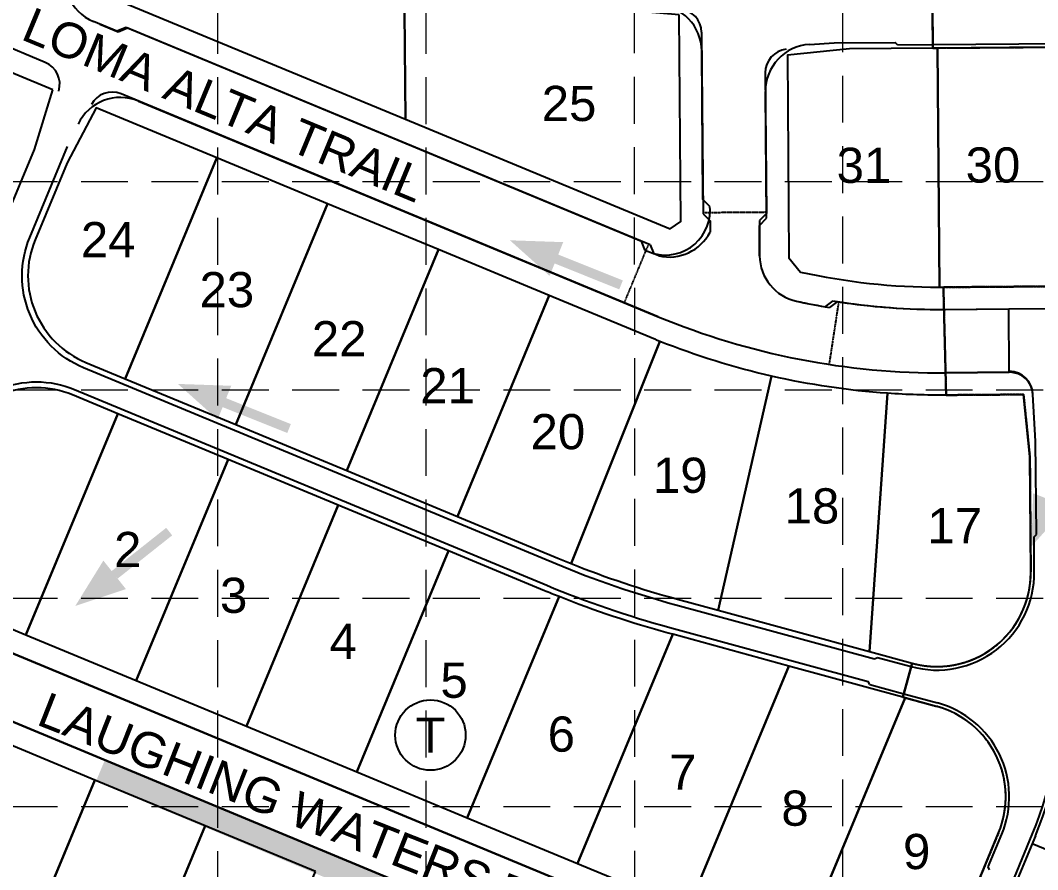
# Model space of a CAD drawing. Header units: inches. Extents: x 2510995 to 2514555, y 7106046 to 7111737.
# Drawn here: x 2513312.2 to 2513745.7, y 7110196.5 to 7110558.6 of the extents above; entities that cross this region are included whole.
import ezdxf
from ezdxf.enums import TextEntityAlignment as Align

# ---------------------------------------------------------------- set-up
doc = ezdxf.new("R2010")
doc.units = ezdxf.units.IN
doc.header["$MEASUREMENT"] = 0
for name, pattern in [('BORDER2', [0.875, 0.25, -0.125, 0.25, -0.125, 0, -0.125]), ('DASHED', [0.75, 0.5, -0.25]), ('HIDDEN', [0.375, 0.25, -0.125]), ('HIDDEN2', [0.1875, 0.125, -0.0625]), ('XHO460PV$0$HIDDEN2', [0.1875, 0.125, -0.0625])]:
    doc.linetypes.add(name, pattern=pattern)
for name, color, linetype in [('C-STNM-N', 4, 'Continuous'), ('C-WTRC-FULL-PH2B-N', 7, 'Continuous'), ('EROSION BLANKETS', 84, 'Continuous'), ('GRID', 254, 'DASHED'), ('XHO459PT$0$V-BNDY-N-P6', 6, 'BORDER2'), ('XHO459PT$0$V-PROP-SUBD-N-P6', 14, 'Continuous'), ('XHO459PT$0$V-RWAY-LINE-N-P6', 14, 'Continuous'), ('XHO459PV$0$C-ROAD-BACK-P6', 14, 'Continuous'), ('XHO459PV$0$C-ROAD-BACK-P7', 9, 'Continuous'), ('XHO459PV$0$C-ROAD-FACE-P6', 6, 'Continuous'), ('XHO459PV$0$C-ROAD-TEMP-P6', 6, 'Continuous'), ('XHO460PT$0$C-ROAD-IDEN-N', 1, 'Continuous'), ('XHO460PT$0$V-AREA-PLINE', 6, 'Continuous'), ('XHO460PT$0$V-BNDY-N-P7', 3, 'HIDDEN2'), ('XHO460PT$0$V-PROP-BLOK-IDEN-N-P7', 6, 'Continuous'), ('XHO460PT$0$V-PROP-SUBD-IDEN-N-P7', 6, 'Continuous'), ('XHO460PT$0$V-PROP-SUBD-N-P7', 7, 'Continuous'), ('XHO460PV$0$C-ROAD-BOC-N', 4, 'Continuous'), ('XHO460PV$0$C-TRANSITION', 6, 'XHO460PV$0$HIDDEN2'), ('XHO460ST$0$C-BPOLY', 1, 'Continuous')]:
    doc.layers.add(name, color=color, linetype=linetype)
doc.layers.add('XHO459PT$0$V-AREA-PLIN', color=163, linetype='Continuous', plot=False)
doc.styles.get("Standard").update_dxf_attribs({"font": 'ARIAL.TTF'})

# ---------------------------------------------------------------- blocks, each defined once
blk = doc.blocks.new('ARR')
blk.add_lwpolyline([(-5.56, 0.32, 0, 3.78, 0), (-0.35, 0.31, 3.78, 3.78, 0)], format="xyseb")
at = {"const_width": 1}
blk.add_lwpolyline([(-0.35, 0.31), (6.88, 0.31)], dxfattribs=at)

msp = doc.modelspace()

# ---------------------------------------------------------------- linework, layer by layer
at = {"layer": 'EROSION BLANKETS', "const_width": 10}
msp.add_lwpolyline([(2513346.29, 7110238.67), (2513486.82, 7110179.78)], dxfattribs=at)
at = {"layer": 'GRID', "color": 252, "linetype": 'HIDDEN', "lineweight": 0, "ltscale": 80}
for p, q in [((2513396.3, 7106494.32), (2513396.3, 7111643.94)), ((2513485.08, 7106494.3), (2513485.08, 7111643.94)), ((2513574.28, 7106494.5), (2513573.86, 7111643.94)), ((2513662.97, 7106494.94), (2513662.64, 7111643.94)), ((2511088, 7110489.79), (2514461.67, 7110489.79)), ((2511088, 7110401.01), (2514461.67, 7110401.01)), ((2511088, 7110312.22), (2514461.67, 7110312.22)), ((2511088, 7110223.44), (2514461.67, 7110223.44))]:
    msp.add_line(p, q, dxfattribs=at)
at = {"layer": 'XHO459PT$0$V-AREA-PLIN', "color": 7}
for points in [[(2513831.53, 7110547.77), (2513701.03, 7110546.75), (2513700.91, 7110561.75, 0.414214)], [(2513831.53, 7110547.77), (2513701.03, 7110546.75), (2513700.91, 7110561.75, 0.414214)], [(2513556.92, 7109862.6), (2513572.25, 7109899.55), (2513593.03, 7109890.92), (2513605.5, 7109914.44), (2513620.25, 7109950, 0.414214), (2513598.64, 7110002.28), (2513604.39, 7110016.13, 0.414214), (2513656.67, 7110037.75), (2513670.27, 7110070.53), (2513678.12, 7110095.97), (2513657.34, 7110104.59), (2513674.97, 7110147.08), (2513695.75, 7110138.46), (2513708.22, 7110161.97), (2513729.05, 7110212.17, 0.451859), (2513702.64, 7110266.09), (2513688.3, 7110270), (2513692.25, 7110284.47, 0.497062), (2513742.78, 7110323.38), (2513742.4, 7110372.57), (2513739.69, 7110399.05), (2513706.7, 7110398.79), (2513705.54, 7110444.78), (2513853.82, 7110445.94)], [(2513556.92, 7109862.6), (2513572.25, 7109899.55), (2513593.03, 7109890.92), (2513605.5, 7109914.44), (2513620.25, 7109950, 0.414214), (2513598.64, 7110002.28), (2513604.39, 7110016.13, 0.414214), (2513656.67, 7110037.75), (2513670.27, 7110070.53), (2513678.12, 7110095.97), (2513657.34, 7110104.59), (2513674.97, 7110147.08), (2513695.75, 7110138.46), (2513708.22, 7110161.97), (2513729.05, 7110212.17, 0.451859), (2513702.64, 7110266.09), (2513688.3, 7110270), (2513692.25, 7110284.47, 0.497062), (2513742.78, 7110323.38), (2513742.4, 7110372.57), (2513739.69, 7110399.05), (2513706.7, 7110398.79), (2513705.54, 7110444.78), (2513853.82, 7110445.94)]]:
    msp.add_lwpolyline(points, format="xyb", dxfattribs=at)
at = {"layer": 'XHO459PT$0$V-BNDY-N-P6', "color": 7}
for p, q in [((2513700.91, 7110561.75), (2513701.03, 7110546.75)), ((2513701.03, 7110546.75), (2513831.53, 7110547.77)), ((2513853.82, 7110445.94), (2513705.54, 7110444.78)), ((2513705.54, 7110444.78), (2513706.7, 7110398.79)), ((2513706.7, 7110398.79), (2513739.69, 7110399.05)), ((2513739.69, 7110399.05), (2513742.4, 7110372.57)), ((2513742.4, 7110372.57), (2513742.78, 7110323.38)), ((2513692.25, 7110284.47), (2513688.3, 7110270)), ((2513688.3, 7110270), (2513702.64, 7110266.09)), ((2513729.05, 7110212.17), (2513708.22, 7110161.97))]:
    msp.add_line(p, q, dxfattribs=at)
for centre, start, end in [((2513702.78, 7110323.06), 254.7279, 0.4488), ((2513692.1, 7110227.5), 337.4628, 74.7279)]:
    msp.add_arc(centre, 40, start, end, dxfattribs=at)
at = {"layer": 'XHO459PT$0$V-PROP-SUBD-N-P6', "color": 7}
msp.add_line((2513837.56, 7110168.39), (2513743.34, 7110207.49), dxfattribs=at)
at = {"layer": 'XHO459PT$0$V-RWAY-LINE-N-P6', "color": 7}
msp.add_line((2513744.77, 7110210.91), (2513722.07, 7110156.22), dxfattribs=at)
msp.add_arc((2513583.13, 7110277.99), 175, 337.4627, 0.4488, dxfattribs=at)
at = {"layer": 'XHO459PV$0$C-ROAD-BACK-P6', "color": 7}
msp.add_line((2513733.42, 7110435.5), (2513839.9, 7110436.33), dxfattribs=at)
msp.add_arc((2513733.71, 7110398.5), 10, 3.3112, 90.4488, dxfattribs=at)
at = {"layer": 'XHO459PV$0$C-ROAD-BACK-P7', "color": 7}
for p, q in [((2513346.04, 7110556.95), (2513353.89, 7110553.7)), ((2513353.89, 7110553.7), (2513357.81, 7110555.32)), ((2513357.81, 7110555.32), (2513576.88, 7110464.41)), ((2513648.52, 7110548.31), (2513659.01, 7110548.92)), ((2513659.01, 7110548.92), (2513685.01, 7110549.12)), ((2513686.02, 7110548.13), (2513685.01, 7110549.12)), ((2513686.02, 7110548.13), (2513701.02, 7110548.25)), ((2513603.03, 7110482.14), (2513602.54, 7110545.46)), ((2513362.49, 7110524.15), (2513584.01, 7110432.22)), ((2513606.06, 7110479.16), (2513603.03, 7110482.14)), ((2513606.07, 7110477.65), (2513606.06, 7110479.16)), ((2513627.12, 7110471.16), (2513630.1, 7110474.18)), ((2513627.22, 7110458.21), (2513627.12, 7110471.16)), ((2513578.5, 7110460.49), (2513576.88, 7110464.41)), ((2513578.5, 7110460.49), (2513579.79, 7110459.96)), ((2513655.15, 7110436.46), (2513658.62, 7110438.92)), ((2513706.41, 7110435.29), (2513733.42, 7110435.5)), ((2513706.63, 7110408.29), (2513733.63, 7110408.5)), ((2513591.57, 7110309.37), (2513676.15, 7110286.28)), ((2513271.27, 7110304.32), (2513686.58, 7110131.98)), ((2513588.93, 7110299.73), (2513673.52, 7110276.63)), ((2513676.15, 7110286.28), (2513677.38, 7110286.98)), ((2513677.38, 7110286.98), (2513691.85, 7110283.03)), ((2513258.15, 7110280.53), (2513676.23, 7110107.04)), ((2513674.22, 7110275.4), (2513673.52, 7110276.63)), ((2513674.22, 7110275.4), (2513688.69, 7110271.45))]:
    msp.add_line(p, q, dxfattribs=at)
msp.add_lwpolyline([(2513630.1, 7110474.18), (2513629.67, 7110528.19)], dxfattribs=at)
for points in [[(2513540.32, 7110326.92), (2513339.11, 7110410.42, -0.414214), (2513316.15, 7110465.96), (2513332.25, 7110504.76)], [(2513263.64, 7110339.43), (2513279.74, 7110378.22, -0.414214), (2513335.28, 7110401.18), (2513536.48, 7110317.69)]]:
    msp.add_lwpolyline(points, format="xyb", dxfattribs=at)
for centre, radius, start, end in [((2513582.54, 7110545.3), 20, 0.4488, 87.5864), ((2513649.67, 7110528.34), 20, 93.3112, 180.4488), ((2513354.82, 7110505.67), 20, 67.4628, 154.6004), ((2513587.07, 7110477.5), 19, 247.4628, 0.4488), ((2513647.22, 7110458.36), 20, 180.4488, 257.8007), ((2513704.17, 7110721.78), 289.5, 257.8007, 260.2512), ((2513704.17, 7110721.78), 286.5, 260.8512, 270.4488), ((2513704.17, 7110721.78), 313.5, 247.4628, 270.4488), ((2513704.17, 7110721.78), 427.5, 247.4628, 254.7281), ((2513704.17, 7110721.78), 437.5, 247.4628, 254.7281)]:
    msp.add_arc(centre, radius, start, end, dxfattribs=at)
at = {"layer": 'XHO459PV$0$C-ROAD-FACE-P6', "color": 7}
for p, q in [((2513744.85, 7110379.08), (2513743.69, 7110399.08)), ((2513745.16, 7110339.39), (2513744.85, 7110379.08)), ((2513744.16, 7110338.39), (2513745.16, 7110339.39)), ((2513744.28, 7110323.39), (2513744.16, 7110338.39)), ((2513688.69, 7110271.45), (2513703.03, 7110267.53)), ((2513724.68, 7110197.74), (2513730.43, 7110211.59)), ((2513735.77, 7110193.14), (2513743.38, 7110211.49)), ((2513725.22, 7110196.43), (2513724.68, 7110197.74))]:
    msp.add_line(p, q, dxfattribs=at)
msp.add_lwpolyline([(2513701.02, 7110548.25), (2513811.02, 7110549.11)], dxfattribs=at)
for centre, radius, start, end in [((2513733.45, 7110398.75), 10.25, 1.7998, 89.0226), ((2513702.78, 7110323.06), 41.5, 254.7279, 0.4488), ((2513583.13, 7110277.99), 173.5, 337.4627, 0.4488), ((2513692.1, 7110227.5), 41.5, 337.4628, 74.7279)]:
    msp.add_arc(centre, radius, start, end, dxfattribs=at)
at = {"layer": 'XHO459PV$0$C-ROAD-TEMP-P6', "color": 7}
for p, q in [((2513700.92, 7110560.25), (2513701.02, 7110548.25)), ((2513733.63, 7110408.5), (2513733.42, 7110435.5)), ((2513691.85, 7110283.03), (2513688.69, 7110271.45))]:
    msp.add_line(p, q, dxfattribs=at)
at = {"layer": 'XHO460PT$0$V-AREA-PLINE', "color": 7}
for points in [[(2513475.63, 7110597.32), (2513361.42, 7110628.33, -0.032067), (2513348.04, 7110589.17), (2513343.05, 7110577.14), (2513345.75, 7110570.61), (2513476.26, 7110516.45), (2513475.9, 7110562.46)], [(2513475.63, 7110597.32), (2513361.42, 7110628.33, -0.032067), (2513348.04, 7110589.17), (2513343.05, 7110577.14), (2513345.75, 7110570.61), (2513476.26, 7110516.45), (2513475.9, 7110562.46)], [(2513475.63, 7110597.32), (2513361.42, 7110628.33, -0.032067), (2513348.04, 7110589.17), (2513343.05, 7110577.14), (2513345.75, 7110570.61), (2513476.26, 7110516.45), (2513475.9, 7110562.46)], [(2513475.63, 7110597.32), (2513361.42, 7110628.33, -0.032067), (2513348.04, 7110589.17), (2513343.05, 7110577.14), (2513345.75, 7110570.61), (2513476.26, 7110516.45), (2513475.9, 7110562.46)], [(2513703.03, 7110546.76), (2513701.03, 7110546.75), (2513665.53, 7110546.47), (2513639.05, 7110543.76), (2513639.73, 7110457.37), (2513644.64, 7110451.25, 0.053893), (2513703.83, 7110444.78)], [(2513703.03, 7110546.76), (2513701.03, 7110546.75), (2513665.53, 7110546.47), (2513639.05, 7110543.76), (2513639.73, 7110457.37), (2513644.64, 7110451.25, 0.053893), (2513703.83, 7110444.78)], [(2513703.03, 7110546.76), (2513701.03, 7110546.75), (2513665.53, 7110546.47), (2513639.05, 7110543.76), (2513639.73, 7110457.37), (2513644.64, 7110451.25, 0.053893), (2513703.83, 7110444.78)], [(2513703.03, 7110546.76), (2513701.03, 7110546.75), (2513665.53, 7110546.47), (2513639.05, 7110543.76), (2513639.73, 7110457.37), (2513644.64, 7110451.25, 0.053893), (2513703.83, 7110444.78)], [(2513753.03, 7110547.15), (2513703.03, 7110546.76), (2513703.83, 7110444.78, 0.000307), (2513704.17, 7110444.78, 0.001238), (2513705.54, 7110444.78), (2513705.54, 7110444.78), (2513753.83, 7110445.16)], [(2513753.03, 7110547.15), (2513703.03, 7110546.76), (2513703.83, 7110444.78, 0.000307), (2513704.17, 7110444.78, 0.001238), (2513705.54, 7110444.78), (2513705.54, 7110444.78), (2513753.83, 7110445.16)], [(2513753.03, 7110547.15), (2513703.03, 7110546.76), (2513703.83, 7110444.78, 0.000307), (2513704.17, 7110444.78, 0.001238), (2513705.54, 7110444.78), (2513705.54, 7110444.78), (2513753.83, 7110445.16)], [(2513753.03, 7110547.15), (2513703.03, 7110546.76), (2513703.83, 7110444.78, 0.000307), (2513704.17, 7110444.78, 0.001238), (2513705.54, 7110444.78), (2513705.54, 7110444.78), (2513753.83, 7110445.16)], [(2513395.9, 7110500), (2513344.53, 7110521.31), (2513332.06, 7110497.79), (2513318.46, 7110465, 0.414214), (2513340.07, 7110412.73), (2513356.8, 7110405.79)], [(2513395.9, 7110500), (2513344.53, 7110521.31), (2513332.06, 7110497.79), (2513318.46, 7110465, 0.414214), (2513340.07, 7110412.73), (2513356.8, 7110405.79)], [(2513395.9, 7110500), (2513344.53, 7110521.31), (2513332.06, 7110497.79), (2513318.46, 7110465, 0.414214), (2513340.07, 7110412.73), (2513356.8, 7110405.79)], [(2513395.9, 7110500), (2513344.53, 7110521.31), (2513332.06, 7110497.79), (2513318.46, 7110465, 0.414214), (2513340.07, 7110412.73), (2513356.8, 7110405.79)], [(2513584.66, 7110421.7, -0.003581), (2513580.37, 7110423.44), (2513537.53, 7110441.22), (2513498.44, 7110347.01), (2513541.28, 7110329.23, 0.003581), (2513546.91, 7110326.94)], [(2513584.66, 7110421.7, -0.003581), (2513580.37, 7110423.44), (2513537.53, 7110441.22), (2513498.44, 7110347.01), (2513541.28, 7110329.23, 0.003581), (2513546.91, 7110326.94)], [(2513584.66, 7110421.7, -0.003581), (2513580.37, 7110423.44), (2513537.53, 7110441.22), (2513498.44, 7110347.01), (2513541.28, 7110329.23, 0.003581), (2513546.91, 7110326.94)], [(2513584.66, 7110421.7, -0.003581), (2513580.37, 7110423.44), (2513537.53, 7110441.22), (2513498.44, 7110347.01), (2513541.28, 7110329.23, 0.003581), (2513546.91, 7110326.94)], [(2513632.31, 7110406.87, -0.038684), (2513584.66, 7110421.7), (2513546.91, 7110326.94, 0.028126), (2513592.22, 7110311.79), (2513609.53, 7110307.06)], [(2513632.31, 7110406.87, -0.038684), (2513584.66, 7110421.7), (2513546.91, 7110326.94, 0.028126), (2513592.22, 7110311.79), (2513609.53, 7110307.06)], [(2513632.31, 7110406.87, -0.038684), (2513584.66, 7110421.7), (2513546.91, 7110326.94, 0.028126), (2513592.22, 7110311.79), (2513609.53, 7110307.06)], [(2513632.31, 7110406.87, -0.038684), (2513584.66, 7110421.7), (2513546.91, 7110326.94, 0.028126), (2513592.22, 7110311.79), (2513609.53, 7110307.06)], [(2513681.67, 7110399.56, -0.038684), (2513632.31, 7110406.87), (2513609.53, 7110307.06), (2513673.99, 7110289.46)], [(2513681.67, 7110399.56, -0.038684), (2513632.31, 7110406.87), (2513609.53, 7110307.06), (2513673.99, 7110289.46)], [(2513681.67, 7110399.56, -0.038684), (2513632.31, 7110406.87), (2513609.53, 7110307.06), (2513673.99, 7110289.46)], [(2513681.67, 7110399.56, -0.038684), (2513632.31, 7110406.87), (2513609.53, 7110307.06), (2513673.99, 7110289.46)], [(2513353.63, 7110390.86), (2513334.32, 7110398.87, 0.414214), (2513282.04, 7110377.26), (2513268.44, 7110344.47), (2513260.59, 7110319.04), (2513314.53, 7110296.65)], [(2513353.63, 7110390.86), (2513334.32, 7110398.87, 0.414214), (2513282.04, 7110377.26), (2513268.44, 7110344.47), (2513260.59, 7110319.04), (2513314.53, 7110296.65)], [(2513353.63, 7110390.86), (2513334.32, 7110398.87, 0.414214), (2513282.04, 7110377.26), (2513268.44, 7110344.47), (2513260.59, 7110319.04), (2513314.53, 7110296.65)], [(2513353.63, 7110390.86), (2513334.32, 7110398.87, 0.414214), (2513282.04, 7110377.26), (2513268.44, 7110344.47), (2513260.59, 7110319.04), (2513314.53, 7110296.65)], [(2513742.4, 7110372.57), (2513739.69, 7110399.05), (2513706.7, 7110398.79, -0.019386), (2513681.67, 7110399.56), (2513673.99, 7110289.46), (2513692.25, 7110284.47, 0.494622), (2513742.78, 7110323.06, 0.001958), (2513742.78, 7110323.38)], [(2513742.4, 7110372.57), (2513739.69, 7110399.05), (2513706.7, 7110398.79, -0.019386), (2513681.67, 7110399.56), (2513673.99, 7110289.46), (2513692.25, 7110284.47, 0.494622), (2513742.78, 7110323.06, 0.001958), (2513742.78, 7110323.38)], [(2513742.4, 7110372.57), (2513739.69, 7110399.05), (2513706.7, 7110398.79, -0.019386), (2513681.67, 7110399.56), (2513673.99, 7110289.46), (2513692.25, 7110284.47, 0.494622), (2513742.78, 7110323.06, 0.001958), (2513742.78, 7110323.38)], [(2513742.4, 7110372.57), (2513739.69, 7110399.05), (2513706.7, 7110398.79, -0.019386), (2513681.67, 7110399.56), (2513673.99, 7110289.46), (2513692.25, 7110284.47, 0.494622), (2513742.78, 7110323.06, 0.001958), (2513742.78, 7110323.38)], [(2513541.72, 7110312.86, -0.003797), (2513535.53, 7110315.38), (2513494.68, 7110332.33), (2513455.59, 7110238.12), (2513502.6, 7110218.61)], [(2513541.72, 7110312.86, -0.003797), (2513535.53, 7110315.38), (2513494.68, 7110332.33), (2513455.59, 7110238.12), (2513502.6, 7110218.61)], [(2513541.72, 7110312.86, -0.003797), (2513535.53, 7110315.38), (2513494.68, 7110332.33), (2513455.59, 7110238.12), (2513502.6, 7110218.61)], [(2513541.72, 7110312.86, -0.003797), (2513535.53, 7110315.38), (2513494.68, 7110332.33), (2513455.59, 7110238.12), (2513502.6, 7110218.61)], [(2513590.16, 7110296.8), (2513588.27, 7110297.31, -0.02791), (2513541.72, 7110312.86), (2513502.6, 7110218.61), (2513549.62, 7110199.1)], [(2513590.16, 7110296.8), (2513588.27, 7110297.31, -0.02791), (2513541.72, 7110312.86), (2513502.6, 7110218.61), (2513549.62, 7110199.1)], [(2513590.16, 7110296.8), (2513588.27, 7110297.31, -0.02791), (2513541.72, 7110312.86), (2513502.6, 7110218.61), (2513549.62, 7110199.1)], [(2513590.16, 7110296.8), (2513588.27, 7110297.31, -0.02791), (2513541.72, 7110312.86), (2513502.6, 7110218.61), (2513549.62, 7110199.1)], [(2513702.64, 7110266.09), (2513689.17, 7110269.76), (2513643.66, 7110160.07), (2513674.97, 7110147.08), (2513695.75, 7110138.46), (2513708.22, 7110161.97), (2513729.05, 7110212.17, 0.451859)], [(2513702.64, 7110266.09), (2513689.17, 7110269.76), (2513643.66, 7110160.07), (2513674.97, 7110147.08), (2513695.75, 7110138.46), (2513708.22, 7110161.97), (2513729.05, 7110212.17, 0.451859)], [(2513702.64, 7110266.09), (2513689.17, 7110269.76), (2513643.66, 7110160.07), (2513674.97, 7110147.08), (2513695.75, 7110138.46), (2513708.22, 7110161.97), (2513729.05, 7110212.17, 0.451859)], [(2513702.64, 7110266.09), (2513689.17, 7110269.76), (2513643.66, 7110160.07), (2513674.97, 7110147.08), (2513695.75, 7110138.46), (2513708.22, 7110161.97), (2513729.05, 7110212.17, 0.451859)]]:
    msp.add_lwpolyline(points, format="xyb", close=True, dxfattribs=at)
for points in [[(2513326.06, 7110528.98), (2513238.77, 7110565.2), (2513232.24, 7110562.5), (2513211.35, 7110512.16), (2513305.56, 7110473.06), (2513318.21, 7110503.54)], [(2513326.06, 7110528.98), (2513238.77, 7110565.2), (2513232.24, 7110562.5), (2513211.35, 7110512.16), (2513305.56, 7110473.06), (2513318.21, 7110503.54)], [(2513326.06, 7110528.98), (2513238.77, 7110565.2), (2513232.24, 7110562.5), (2513211.35, 7110512.16), (2513305.56, 7110473.06), (2513318.21, 7110503.54)], [(2513326.06, 7110528.98), (2513238.77, 7110565.2), (2513232.24, 7110562.5), (2513211.35, 7110512.16), (2513305.56, 7110473.06), (2513318.21, 7110503.54)], [(2513592.92, 7110560.88), (2513566.4, 7110563.17), (2513475.9, 7110562.46), (2513476.26, 7110516.45), (2513589.03, 7110469.65), (2513593.61, 7110472.74)], [(2513592.92, 7110560.88), (2513566.4, 7110563.17), (2513475.9, 7110562.46), (2513476.26, 7110516.45), (2513589.03, 7110469.65), (2513593.61, 7110472.74)], [(2513592.92, 7110560.88), (2513566.4, 7110563.17), (2513475.9, 7110562.46), (2513476.26, 7110516.45), (2513589.03, 7110469.65), (2513593.61, 7110472.74)], [(2513592.92, 7110560.88), (2513566.4, 7110563.17), (2513475.9, 7110562.46), (2513476.26, 7110516.45), (2513589.03, 7110469.65), (2513593.61, 7110472.74)], [(2513443.11, 7110480.4), (2513395.9, 7110500), (2513356.8, 7110405.79), (2513404.01, 7110386.19)], [(2513443.11, 7110480.4), (2513395.9, 7110500), (2513356.8, 7110405.79), (2513404.01, 7110386.19)], [(2513443.11, 7110480.4), (2513395.9, 7110500), (2513356.8, 7110405.79), (2513404.01, 7110386.19)], [(2513443.11, 7110480.4), (2513395.9, 7110500), (2513356.8, 7110405.79), (2513404.01, 7110386.19)], [(2513490.32, 7110460.81), (2513443.11, 7110480.4), (2513404.01, 7110386.19), (2513451.22, 7110366.6)], [(2513490.32, 7110460.81), (2513443.11, 7110480.4), (2513404.01, 7110386.19), (2513451.22, 7110366.6)], [(2513490.32, 7110460.81), (2513443.11, 7110480.4), (2513404.01, 7110386.19), (2513451.22, 7110366.6)], [(2513490.32, 7110460.81), (2513443.11, 7110480.4), (2513404.01, 7110386.19), (2513451.22, 7110366.6)], [(2513537.53, 7110441.22), (2513490.32, 7110460.81), (2513451.22, 7110366.6), (2513498.44, 7110347.01)], [(2513537.53, 7110441.22), (2513490.32, 7110460.81), (2513451.22, 7110366.6), (2513498.44, 7110347.01)], [(2513537.53, 7110441.22), (2513490.32, 7110460.81), (2513451.22, 7110366.6), (2513498.44, 7110347.01)], [(2513537.53, 7110441.22), (2513490.32, 7110460.81), (2513451.22, 7110366.6), (2513498.44, 7110347.01)], [(2513400.65, 7110371.35), (2513353.63, 7110390.86), (2513314.53, 7110296.65), (2513361.55, 7110277.14)], [(2513400.65, 7110371.35), (2513353.63, 7110390.86), (2513314.53, 7110296.65), (2513361.55, 7110277.14)], [(2513400.65, 7110371.35), (2513353.63, 7110390.86), (2513314.53, 7110296.65), (2513361.55, 7110277.14)], [(2513400.65, 7110371.35), (2513353.63, 7110390.86), (2513314.53, 7110296.65), (2513361.55, 7110277.14)], [(2513447.66, 7110351.84), (2513400.65, 7110371.35), (2513361.55, 7110277.14), (2513408.57, 7110257.63)], [(2513447.66, 7110351.84), (2513400.65, 7110371.35), (2513361.55, 7110277.14), (2513408.57, 7110257.63)], [(2513447.66, 7110351.84), (2513400.65, 7110371.35), (2513361.55, 7110277.14), (2513408.57, 7110257.63)], [(2513447.66, 7110351.84), (2513400.65, 7110371.35), (2513361.55, 7110277.14), (2513408.57, 7110257.63)], [(2513494.68, 7110332.33), (2513447.66, 7110351.84), (2513408.57, 7110257.63), (2513455.59, 7110238.12)], [(2513494.68, 7110332.33), (2513447.66, 7110351.84), (2513408.57, 7110257.63), (2513455.59, 7110238.12)], [(2513494.68, 7110332.33), (2513447.66, 7110351.84), (2513408.57, 7110257.63), (2513455.59, 7110238.12)], [(2513494.68, 7110332.33), (2513447.66, 7110351.84), (2513408.57, 7110257.63), (2513455.59, 7110238.12)], [(2513639.67, 7110283.28), (2513590.16, 7110296.8), (2513549.62, 7110199.1), (2513596.64, 7110179.59)], [(2513639.67, 7110283.28), (2513590.16, 7110296.8), (2513549.62, 7110199.1), (2513596.64, 7110179.59)], [(2513639.67, 7110283.28), (2513590.16, 7110296.8), (2513549.62, 7110199.1), (2513596.64, 7110179.59)], [(2513639.67, 7110283.28), (2513590.16, 7110296.8), (2513549.62, 7110199.1), (2513596.64, 7110179.59)], [(2513689.17, 7110269.76), (2513688.3, 7110270), (2513639.67, 7110283.28), (2513596.64, 7110179.59), (2513643.66, 7110160.07)], [(2513689.17, 7110269.76), (2513688.3, 7110270), (2513639.67, 7110283.28), (2513596.64, 7110179.59), (2513643.66, 7110160.07)], [(2513689.17, 7110269.76), (2513688.3, 7110270), (2513639.67, 7110283.28), (2513596.64, 7110179.59), (2513643.66, 7110160.07)], [(2513689.17, 7110269.76), (2513688.3, 7110270), (2513639.67, 7110283.28), (2513596.64, 7110179.59), (2513643.66, 7110160.07)], [(2513343.92, 7110234.65), (2513296.9, 7110254.16), (2513257.81, 7110159.95), (2513304.83, 7110140.44)], [(2513343.92, 7110234.65), (2513296.9, 7110254.16), (2513257.81, 7110159.95), (2513304.83, 7110140.44)], [(2513343.92, 7110234.65), (2513296.9, 7110254.16), (2513257.81, 7110159.95), (2513304.83, 7110140.44)], [(2513343.92, 7110234.65), (2513296.9, 7110254.16), (2513257.81, 7110159.95), (2513304.83, 7110140.44)], [(2513390.94, 7110215.14), (2513343.92, 7110234.65), (2513304.83, 7110140.44), (2513351.84, 7110120.93)], [(2513390.94, 7110215.14), (2513343.92, 7110234.65), (2513304.83, 7110140.44), (2513351.84, 7110120.93)], [(2513390.94, 7110215.14), (2513343.92, 7110234.65), (2513304.83, 7110140.44), (2513351.84, 7110120.93)], [(2513390.94, 7110215.14), (2513343.92, 7110234.65), (2513304.83, 7110140.44), (2513351.84, 7110120.93)], [(2513437.96, 7110195.63), (2513390.94, 7110215.14), (2513351.84, 7110120.93), (2513398.86, 7110101.42)], [(2513437.96, 7110195.63), (2513390.94, 7110215.14), (2513351.84, 7110120.93), (2513398.86, 7110101.42)], [(2513437.96, 7110195.63), (2513390.94, 7110215.14), (2513351.84, 7110120.93), (2513398.86, 7110101.42)], [(2513437.96, 7110195.63), (2513390.94, 7110215.14), (2513351.84, 7110120.93), (2513398.86, 7110101.42)]]:
    msp.add_lwpolyline(points, close=True, dxfattribs=at)
at = {"layer": 'XHO460PT$0$V-BNDY-N-P7', "color": 7}
for p, q in [((2513700.91, 7110561.75), (2513701.03, 7110546.75)), ((2513700.91, 7110561.75), (2513701.03, 7110546.75)), ((2513700.91, 7110561.75), (2513701.03, 7110546.75)), ((2513700.91, 7110561.75), (2513701.03, 7110546.75)), ((2513701.03, 7110546.75), (2513831.53, 7110547.77)), ((2513701.03, 7110546.75), (2513831.53, 7110547.77)), ((2513701.03, 7110546.75), (2513831.53, 7110547.77)), ((2513701.03, 7110546.75), (2513831.53, 7110547.77)), ((2513705.54, 7110444.78), (2513853.82, 7110445.94)), ((2513705.54, 7110444.78), (2513853.82, 7110445.94)), ((2513705.54, 7110444.78), (2513853.82, 7110445.94)), ((2513705.54, 7110444.78), (2513853.82, 7110445.94)), ((2513706.7, 7110398.79), (2513705.54, 7110444.78)), ((2513706.7, 7110398.79), (2513705.54, 7110444.78)), ((2513706.7, 7110398.79), (2513705.54, 7110444.78)), ((2513706.7, 7110398.79), (2513705.54, 7110444.78)), ((2513739.69, 7110399.05), (2513706.7, 7110398.79)), ((2513739.69, 7110399.05), (2513706.7, 7110398.79)), ((2513739.69, 7110399.05), (2513706.7, 7110398.79)), ((2513739.69, 7110399.05), (2513706.7, 7110398.79)), ((2513742.4, 7110372.57), (2513739.69, 7110399.05)), ((2513742.4, 7110372.57), (2513739.69, 7110399.05)), ((2513742.4, 7110372.57), (2513739.69, 7110399.05)), ((2513742.4, 7110372.57), (2513739.69, 7110399.05)), ((2513742.4, 7110372.57), (2513742.78, 7110323.38)), ((2513742.4, 7110372.57), (2513742.78, 7110323.38)), ((2513742.4, 7110372.57), (2513742.78, 7110323.38)), ((2513742.4, 7110372.57), (2513742.78, 7110323.38)), ((2513692.25, 7110284.47), (2513688.3, 7110270)), ((2513692.25, 7110284.47), (2513688.3, 7110270)), ((2513692.25, 7110284.47), (2513688.3, 7110270)), ((2513692.25, 7110284.47), (2513688.3, 7110270)), ((2513688.3, 7110270), (2513702.64, 7110266.09)), ((2513688.3, 7110270), (2513702.64, 7110266.09)), ((2513688.3, 7110270), (2513702.64, 7110266.09)), ((2513688.3, 7110270), (2513702.64, 7110266.09)), ((2513729.05, 7110212.17), (2513708.22, 7110161.97)), ((2513729.05, 7110212.17), (2513708.22, 7110161.97)), ((2513729.05, 7110212.17), (2513708.22, 7110161.97)), ((2513729.05, 7110212.17), (2513708.22, 7110161.97))]:
    msp.add_line(p, q, dxfattribs=at)
for centre, start, end in [((2513702.78, 7110323.06), 254.7279, 0.4488), ((2513702.78, 7110323.06), 254.7279, 0.4488), ((2513702.78, 7110323.06), 254.7279, 0.4488), ((2513702.78, 7110323.06), 254.7279, 0.4488), ((2513692.1, 7110227.5), 337.4628, 74.7279), ((2513692.1, 7110227.5), 337.4628, 74.7279), ((2513692.1, 7110227.5), 337.4628, 74.7279), ((2513692.1, 7110227.5), 337.4628, 74.7279)]:
    msp.add_arc(centre, 40, start, end, dxfattribs=at)
at = {"layer": 'XHO460PT$0$V-PROP-BLOK-IDEN-N-P7', "color": 7}
msp.add_circle((2513486.93, 7110253.83), 15, dxfattribs=at)
msp.add_circle((2513486.93, 7110253.83), 15, dxfattribs=at)
msp.add_circle((2513486.93, 7110253.83), 15, dxfattribs=at)
msp.add_circle((2513486.93, 7110253.83), 15, dxfattribs=at)
at = {"layer": 'XHO460PT$0$V-PROP-SUBD-N-P7', "color": 7}
for p, q in [((2513475.9, 7110562.46), (2513476.26, 7110516.45)), ((2513475.9, 7110562.46), (2513476.26, 7110516.45)), ((2513475.9, 7110562.46), (2513476.26, 7110516.45)), ((2513475.9, 7110562.46), (2513476.26, 7110516.45)), ((2513703.03, 7110546.76), (2513703.83, 7110444.78)), ((2513703.03, 7110546.76), (2513703.83, 7110444.78)), ((2513703.03, 7110546.76), (2513703.83, 7110444.78)), ((2513703.03, 7110546.76), (2513703.83, 7110444.78)), ((2513356.8, 7110405.79), (2513395.9, 7110500)), ((2513356.8, 7110405.79), (2513395.9, 7110500)), ((2513356.8, 7110405.79), (2513395.9, 7110500)), ((2513356.8, 7110405.79), (2513395.9, 7110500)), ((2513404.01, 7110386.19), (2513443.11, 7110480.4)), ((2513404.01, 7110386.19), (2513443.11, 7110480.4)), ((2513404.01, 7110386.19), (2513443.11, 7110480.4)), ((2513404.01, 7110386.19), (2513443.11, 7110480.4)), ((2513451.22, 7110366.6), (2513490.32, 7110460.81)), ((2513451.22, 7110366.6), (2513490.32, 7110460.81)), ((2513451.22, 7110366.6), (2513490.32, 7110460.81)), ((2513451.22, 7110366.6), (2513490.32, 7110460.81)), ((2513498.44, 7110347.01), (2513537.53, 7110441.22)), ((2513498.44, 7110347.01), (2513537.53, 7110441.22)), ((2513498.44, 7110347.01), (2513537.53, 7110441.22)), ((2513498.44, 7110347.01), (2513537.53, 7110441.22)), ((2513546.91, 7110326.94), (2513584.66, 7110421.7)), ((2513546.91, 7110326.94), (2513584.66, 7110421.7)), ((2513546.91, 7110326.94), (2513584.66, 7110421.7)), ((2513546.91, 7110326.94), (2513584.66, 7110421.7)), ((2513609.53, 7110307.06), (2513632.31, 7110406.87)), ((2513609.53, 7110307.06), (2513632.31, 7110406.87)), ((2513609.53, 7110307.06), (2513632.31, 7110406.87)), ((2513609.53, 7110307.06), (2513632.31, 7110406.87)), ((2513673.99, 7110289.46), (2513681.67, 7110399.56)), ((2513673.99, 7110289.46), (2513681.67, 7110399.56)), ((2513673.99, 7110289.46), (2513681.67, 7110399.56)), ((2513673.99, 7110289.46), (2513681.67, 7110399.56)), ((2513314.53, 7110296.65), (2513353.63, 7110390.86)), ((2513314.53, 7110296.65), (2513353.63, 7110390.86)), ((2513314.53, 7110296.65), (2513353.63, 7110390.86)), ((2513314.53, 7110296.65), (2513353.63, 7110390.86)), ((2513361.55, 7110277.14), (2513400.65, 7110371.35)), ((2513361.55, 7110277.14), (2513400.65, 7110371.35)), ((2513361.55, 7110277.14), (2513400.65, 7110371.35)), ((2513361.55, 7110277.14), (2513400.65, 7110371.35)), ((2513408.57, 7110257.63), (2513447.66, 7110351.84)), ((2513408.57, 7110257.63), (2513447.66, 7110351.84)), ((2513408.57, 7110257.63), (2513447.66, 7110351.84)), ((2513408.57, 7110257.63), (2513447.66, 7110351.84)), ((2513455.59, 7110238.12), (2513494.68, 7110332.33)), ((2513455.59, 7110238.12), (2513494.68, 7110332.33)), ((2513455.59, 7110238.12), (2513494.68, 7110332.33)), ((2513455.59, 7110238.12), (2513494.68, 7110332.33)), ((2513502.6, 7110218.61), (2513541.72, 7110312.86)), ((2513502.6, 7110218.61), (2513541.72, 7110312.86)), ((2513502.6, 7110218.61), (2513541.72, 7110312.86)), ((2513502.6, 7110218.61), (2513541.72, 7110312.86)), ((2513549.62, 7110199.1), (2513590.16, 7110296.8)), ((2513549.62, 7110199.1), (2513590.16, 7110296.8)), ((2513549.62, 7110199.1), (2513590.16, 7110296.8)), ((2513549.62, 7110199.1), (2513590.16, 7110296.8)), ((2513596.64, 7110179.59), (2513639.67, 7110283.28)), ((2513596.64, 7110179.59), (2513639.67, 7110283.28)), ((2513596.64, 7110179.59), (2513639.67, 7110283.28)), ((2513596.64, 7110179.59), (2513639.67, 7110283.28)), ((2513643.66, 7110160.07), (2513689.17, 7110269.76)), ((2513643.66, 7110160.07), (2513689.17, 7110269.76)), ((2513643.66, 7110160.07), (2513689.17, 7110269.76)), ((2513643.66, 7110160.07), (2513689.17, 7110269.76)), ((2513304.83, 7110140.44), (2513343.92, 7110234.65)), ((2513304.83, 7110140.44), (2513343.92, 7110234.65)), ((2513304.83, 7110140.44), (2513343.92, 7110234.65)), ((2513304.83, 7110140.44), (2513343.92, 7110234.65)), ((2513351.84, 7110120.93), (2513390.94, 7110215.14)), ((2513351.84, 7110120.93), (2513390.94, 7110215.14)), ((2513351.84, 7110120.93), (2513390.94, 7110215.14)), ((2513351.84, 7110120.93), (2513390.94, 7110215.14))]:
    msp.add_line(p, q, dxfattribs=at)
at = {"layer": 'XHO460PV$0$C-ROAD-BOC-N', "color": 7}
for p, q in [((2513322.78, 7110540.62), (2513254.77, 7110568.84)), ((2513322.78, 7110540.62), (2513254.77, 7110568.84)), ((2513353.32, 7110553.93), (2513343.27, 7110558.1)), ((2513353.32, 7110553.93), (2513343.27, 7110558.1)), ((2513357.24, 7110555.55), (2513353.32, 7110553.93)), ((2513357.24, 7110555.55), (2513353.32, 7110553.93)), ((2513580.53, 7110462.9), (2513357.24, 7110555.55)), ((2513580.53, 7110462.9), (2513357.24, 7110555.55)), ((2513602.48, 7110553.47), (2513603.08, 7110476.02)), ((2513602.48, 7110553.47), (2513603.08, 7110476.02)), ((2513629.61, 7110536.2), (2513630.08, 7110476.23)), ((2513629.61, 7110536.2), (2513630.08, 7110476.23)), ((2513584.01, 7110432.22), (2513355.08, 7110527.22)), ((2513584.01, 7110432.22), (2513355.08, 7110527.22)), ((2513630.08, 7110476.23), (2513627.1, 7110473.21)), ((2513630.08, 7110476.23), (2513627.1, 7110473.21)), ((2513603.08, 7110476.02), (2513606.11, 7110473.05)), ((2513603.08, 7110476.02), (2513606.11, 7110473.05)), ((2513606.11, 7110473.05), (2513606.14, 7110468.26)), ((2513606.11, 7110473.05), (2513606.14, 7110468.26)), ((2513627.1, 7110473.21), (2513627.22, 7110458.21)), ((2513627.1, 7110473.21), (2513627.22, 7110458.21)), ((2513580.53, 7110462.9), (2513582.15, 7110458.98)), ((2513580.53, 7110462.9), (2513582.15, 7110458.98)), ((2513584.24, 7110458.11), (2513582.15, 7110458.98)), ((2513584.24, 7110458.11), (2513582.15, 7110458.98)), ((2513660.4, 7110438.64), (2513656.99, 7110436.15)), ((2513660.4, 7110438.64), (2513656.99, 7110436.15)), ((2513705.62, 7110435.28), (2513733.42, 7110435.5)), ((2513705.62, 7110435.28), (2513733.42, 7110435.5)), ((2513733.63, 7110408.5), (2513706.63, 7110408.29)), ((2513733.63, 7110408.5), (2513706.63, 7110408.29)), ((2513686.58, 7110131.98), (2513263.86, 7110307.39)), ((2513686.58, 7110131.98), (2513263.86, 7110307.39)), ((2513676.23, 7110107.04), (2513250.74, 7110283.6)), ((2513676.23, 7110107.04), (2513250.74, 7110283.6))]:
    msp.add_line(p, q, dxfattribs=at)
for centre, radius, start, end in [((2513350.94, 7110576.58), 20, 157.4628, 247.4628), ((2513350.94, 7110576.58), 20, 157.4628, 247.4628), ((2513592.48, 7110553.39), 10, 0.4488, 85.0595), ((2513592.48, 7110553.39), 10, 0.4488, 85.0595), ((2513639.61, 7110536.28), 10, 95.8381, 180.4488), ((2513639.61, 7110536.28), 10, 95.8381, 180.4488), ((2513318.95, 7110531.38), 10, 342.8522, 67.4628), ((2513318.95, 7110531.38), 10, 342.8522, 67.4628), ((2513351.25, 7110517.98), 10, 67.4628, 152.0735), ((2513351.25, 7110517.98), 10, 67.4628, 152.0735), ((2513588.49, 7110477.65), 20, 257.7368, 331.9907), ((2513588.49, 7110477.65), 20, 257.7368, 331.9907), ((2513647.22, 7110458.36), 20, 180.4488, 257.8007), ((2513647.22, 7110458.36), 20, 180.4488, 257.8007), ((2513704.17, 7110721.78), 289.5, 257.8007, 260.6202), ((2513704.17, 7110721.78), 289.5, 257.8007, 260.6202), ((2513704.17, 7110721.78), 286.5, 261.2126, 270.2837), ((2513704.17, 7110721.78), 286.5, 261.2126, 270.2837), ((2513704.17, 7110721.78), 313.5, 247.4628, 270.4488), ((2513704.17, 7110721.78), 313.5, 247.4628, 270.4488)]:
    msp.add_arc(centre, radius, start, end, dxfattribs=at)
at = {"layer": 'XHO460PV$0$C-TRANSITION', "color": 7}
for p, q in [((2513603.58, 7110476.65), (2513629.58, 7110476.85)), ((2513603.58, 7110476.65), (2513629.58, 7110476.85)), ((2513569.8, 7110438.66), (2513579.76, 7110462.67)), ((2513569.8, 7110438.66), (2513579.76, 7110462.67)), ((2513657.02, 7110412.35), (2513661.01, 7110438.55)), ((2513657.02, 7110412.35), (2513661.01, 7110438.55))]:
    msp.add_line(p, q, dxfattribs=at)
at = {"layer": 'XHO460ST$0$C-BPOLY', "color": 7, "const_width": 5}
msp.add_lwpolyline([(2513631.97, 7110264.26), (2513631.97, 7110264.26)], close=True, dxfattribs=at)
msp.add_lwpolyline([(2513631.97, 7110264.26), (2513631.97, 7110264.26)], close=True, dxfattribs=at)

# ---------------------------------------------------------------- block references
at = {"layer": 'C-WTRC-FULL-PH2B-N', "color": 7, "yscale": 4.103190017864108, "zscale": 4.103190018695618}
for p, xscale, rotation in [((2513541.47, 7110455.09), 4.103190018248673, 338.1836456403984), ((2513399.98, 7110393.85), 4.103190018248673, 338.1836456403984), ((2513752.71, 7110354.92), 4.103190017816363, 68.18364563798185), ((2513354.26, 7110322.05), 4.103190018372725, 38.42553640418282)]:
    msp.add_blockref('ARR', p, dxfattribs=dict(at, xscale=xscale, rotation=rotation))

# ---------------------------------------------------------------- texts
at = {"layer": 'C-STNM-N', "color": 7}
msp.add_text('LAUGHING WATERS TRAIL', height=15, rotation=338.4841, dxfattribs=at).set_placement((2513318.45, 7110258.53, 1457.2))
at = {"layer": 'XHO460PT$0$C-ROAD-IDEN-N', "color": 7, "insert": (2513402, 7110529.49), "char_height": 15, "width": 278.1757, "attachment_point": 2, "rotation": 337.4628}
msp.add_mtext('LOMA ALTA TRAIL', dxfattribs=at)
at = {"layer": 'XHO460PT$0$V-PROP-BLOK-IDEN-N-P7', "color": 7}
msp.add_text('T', height=15, dxfattribs=at).set_placement((2513486.93, 7110253.83), align=Align.MIDDLE)
msp.add_text('T', height=15, dxfattribs=at).set_placement((2513486.93, 7110253.83), align=Align.MIDDLE)
msp.add_text('T', height=15, dxfattribs=at).set_placement((2513486.93, 7110253.83), align=Align.MIDDLE)
msp.add_text('T', height=15, dxfattribs=at).set_placement((2513486.93, 7110253.83), align=Align.MIDDLE)
at = {"layer": 'XHO460PT$0$V-PROP-SUBD-IDEN-N-P7', "color": 7}
for s, p in [('25', (2513545.99, 7110523.14)), ('25', (2513545.99, 7110523.14)), ('25', (2513545.99, 7110523.14)), ('25', (2513545.99, 7110523.14)), ('31', (2513671.69, 7110496.76)), ('31', (2513671.69, 7110496.76)), ('31', (2513671.69, 7110496.76)), ('31', (2513671.69, 7110496.76)), ('30', (2513726.66, 7110496.9)), ('30', (2513726.66, 7110496.9)), ('30', (2513726.66, 7110496.9)), ('30', (2513726.66, 7110496.9)), ('24', (2513349.58, 7110465.19)), ('24', (2513349.58, 7110465.19)), ('24', (2513349.58, 7110465.19)), ('24', (2513349.58, 7110465.19)), ('23', (2513400.15, 7110443.76)), ('23', (2513400.15, 7110443.76)), ('23', (2513400.15, 7110443.76)), ('23', (2513400.15, 7110443.76)), ('22', (2513448.03, 7110422.95)), ('22', (2513448.03, 7110422.95)), ('22', (2513448.03, 7110422.95)), ('22', (2513448.03, 7110422.95)), ('21', (2513494.22, 7110402.93)), ('21', (2513494.22, 7110402.93)), ('21', (2513494.22, 7110402.93)), ('21', (2513494.22, 7110402.93)), ('20', (2513541.23, 7110383.22)), ('20', (2513541.23, 7110383.22)), ('20', (2513541.23, 7110383.22)), ('20', (2513541.23, 7110383.22)), ('19', (2513593.4, 7110364.62)), ('19', (2513593.4, 7110364.62)), ('19', (2513593.4, 7110364.62)), ('19', (2513593.4, 7110364.62)), ('18', (2513649.52, 7110351.56)), ('18', (2513649.52, 7110351.56)), ('18', (2513649.52, 7110351.56)), ('18', (2513649.52, 7110351.56)), ('17', (2513710.37, 7110343.13)), ('17', (2513710.37, 7110343.13)), ('17', (2513710.37, 7110343.13)), ('17', (2513710.37, 7110343.13)), ('2', (2513357.91, 7110333.07)), ('2', (2513357.91, 7110333.07)), ('2', (2513357.91, 7110333.07)), ('2', (2513357.91, 7110333.07)), ('3', (2513403.07, 7110313.44)), ('3', (2513403.07, 7110313.44)), ('3', (2513403.07, 7110313.44)), ('3', (2513403.07, 7110313.44)), ('4', (2513449.74, 7110293.8)), ('4', (2513449.74, 7110293.8)), ('4', (2513449.74, 7110293.8)), ('4', (2513449.74, 7110293.8)), ('5', (2513496.99, 7110277.12)), ('5', (2513496.99, 7110277.12)), ('5', (2513496.99, 7110277.12)), ('5', (2513496.99, 7110277.12)), ('6', (2513542.7, 7110254.27)), ('6', (2513542.7, 7110254.27)), ('6', (2513542.7, 7110254.27)), ('6', (2513542.7, 7110254.27)), ('7', (2513594.43, 7110238.02)), ('7', (2513594.43, 7110238.02)), ('7', (2513594.43, 7110238.02)), ('7', (2513594.43, 7110238.02)), ('8', (2513642.3, 7110222.69)), ('8', (2513642.3, 7110222.69)), ('8', (2513642.3, 7110222.69)), ('8', (2513642.3, 7110222.69)), ('9', (2513694.14, 7110204.21)), ('9', (2513694.14, 7110204.21)), ('9', (2513694.14, 7110204.21)), ('9', (2513694.14, 7110204.21))]:
    msp.add_text(s, height=15, dxfattribs=at).set_placement(p, align=Align.MIDDLE)

doc.saveas('drawing.dxf')
